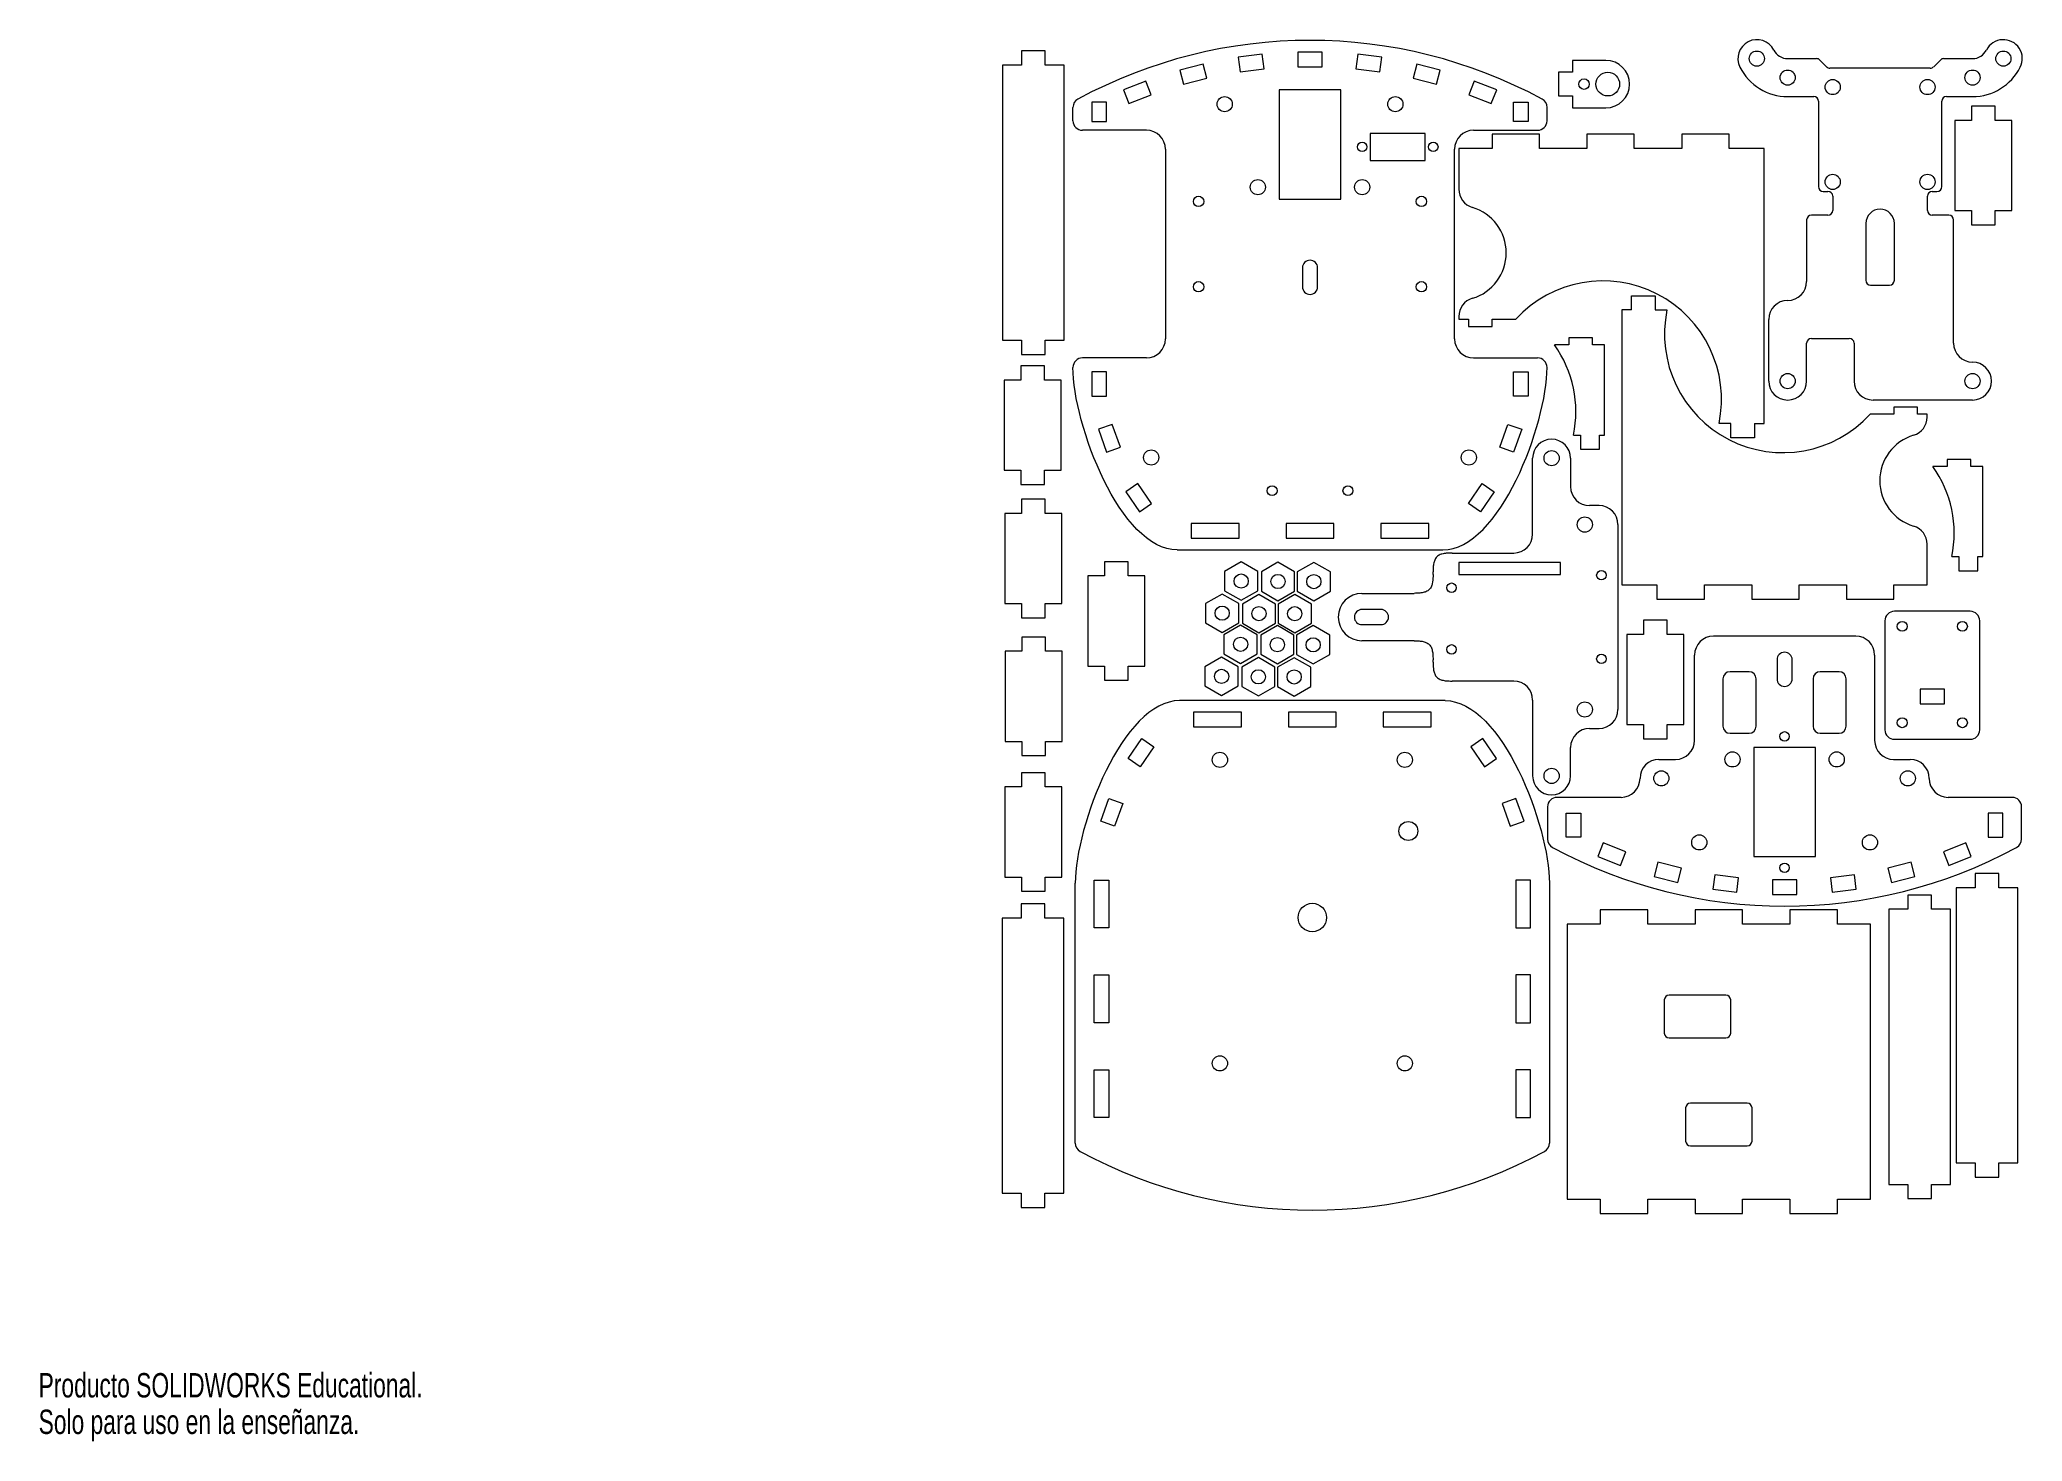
# Model space of a CAD drawing. Header units: millimetres. Extents: x 0 to 418, y 0 to 296.
import ezdxf

# ---------------------------------------------------------------- set-up
doc = ezdxf.new("R2010")
doc.units = ezdxf.units.MM
doc.styles.add('SLDTEXTSTYLE0', font='TXT', dxfattribs={"width": 0.7})

msp = doc.modelspace()

# ---------------------------------------------------------------- linework, layer by layer
at = {"color": 1, "linetype": 'Continuous', "lineweight": 18}
for p, q in [((207.34, 293.15), (207.34, 290.15)), ((212.34, 293.15), (207.34, 293.15)), ((212.34, 290.15), (212.34, 293.15)), ((270.75, 292.91), (265.65, 292.91)), ((265.65, 292.91), (265.65, 289.81)), ((270.75, 289.81), (270.75, 292.91)), ((203.34, 290.15), (203.34, 232.15)), ((207.34, 290.15), (203.34, 290.15)), ((216.34, 290.15), (212.34, 290.15)), ((216.34, 232.15), (216.34, 290.15)), ((245.67, 290.38), (240.73, 289.12)), ((240.73, 289.12), (241.5, 286.11)), ((246.44, 287.38), (245.67, 290.38)), ((258.13, 292.43), (253.07, 291.8)), ((253.07, 291.8), (253.46, 288.72)), ((253.46, 288.72), (258.52, 289.36)), ((258.52, 289.36), (258.13, 292.43)), ((265.65, 289.81), (270.75, 289.81)), ((278.27, 292.43), (277.88, 289.36)), ((277.88, 289.36), (282.94, 288.72)), ((283.33, 291.8), (278.27, 292.43)), ((282.94, 288.72), (283.33, 291.8)), ((290.73, 290.38), (289.96, 287.38)), ((295.67, 289.12), (290.73, 290.38)), ((294.9, 286.11), (295.67, 289.12)), ((320.6, 288.64), (320.6, 283.64)), ((323.6, 288.64), (320.6, 288.64)), ((323.6, 291.14), (323.6, 288.64)), ((330.6, 291.14), (323.6, 291.14)), ((368.96, 291.52), (375.05, 291.52)), ((377.17, 289.81), (375.76, 291.22)), ((399.05, 289.52), (377.88, 289.52)), ((401.17, 291.22), (399.76, 289.81)), ((401.88, 291.52), (407.96, 291.52)), ((233.56, 286.79), (228.82, 284.91)), ((228.82, 284.91), (229.96, 282.03)), ((234.7, 283.91), (233.56, 286.79)), ((241.5, 286.11), (246.44, 287.38)), ((261.7, 284.91), (261.7, 261.91)), ((274.7, 284.91), (261.7, 284.91)), ((274.7, 261.91), (274.7, 284.91)), ((289.96, 287.38), (294.9, 286.11)), ((302.84, 286.79), (301.7, 283.91)), ((307.58, 284.91), (302.84, 286.79)), ((306.44, 282.03), (307.58, 284.91)), ((218.2, 278.41), (218.2, 281.22)), ((222.15, 282.34), (222.15, 278.24)), ((225.25, 282.34), (222.15, 282.34)), ((225.25, 278.24), (225.25, 282.34)), ((229.96, 282.03), (234.7, 283.91)), ((301.7, 283.91), (306.44, 282.03)), ((311.15, 282.34), (314.25, 282.34)), ((311.15, 278.24), (311.15, 282.34)), ((314.25, 282.34), (314.25, 278.24)), ((318.2, 278.41), (318.2, 281.22)), ((320.6, 283.64), (323.6, 283.64)), ((323.6, 283.64), (323.6, 281.14)), ((323.6, 281.14), (330.6, 281.14)), ((368.96, 283.52), (374.46, 283.52)), ((375.46, 282.52), (375.46, 264.52)), ((401.46, 264.52), (401.46, 282.52)), ((402.46, 283.52), (407.96, 283.52)), ((407.74, 281.5), (407.74, 278.5)), ((412.74, 281.5), (407.74, 281.5)), ((412.74, 278.5), (412.74, 281.5)), ((233.7, 276.41), (220.2, 276.41)), ((222.15, 278.24), (225.25, 278.24)), ((302.7, 276.41), (316.2, 276.41)), ((314.25, 278.24), (311.15, 278.24)), ((404.24, 278.5), (404.24, 259.5)), ((407.74, 278.5), (404.24, 278.5)), ((416.24, 278.5), (412.74, 278.5)), ((416.24, 259.5), (416.24, 278.5)), ((237.7, 272.41), (237.7, 232.41)), ((292.5, 275.76), (280.9, 275.76)), ((280.9, 275.76), (280.9, 270.06)), ((292.5, 270.06), (292.5, 275.76)), ((298.7, 232.41), (298.7, 272.41)), ((306.6, 272.56), (299.6, 272.56)), ((299.6, 272.56), (299.6, 263.98)), ((306.6, 275.56), (306.6, 272.56)), ((316.6, 275.56), (306.6, 275.56)), ((316.6, 272.56), (316.6, 275.56)), ((326.6, 272.56), (316.6, 272.56)), ((326.6, 275.56), (326.6, 272.56)), ((336.6, 275.56), (326.6, 275.56)), ((336.6, 272.56), (336.6, 275.56)), ((346.6, 272.56), (336.6, 272.56)), ((346.6, 275.56), (346.6, 272.56)), ((356.6, 275.56), (346.6, 275.56)), ((356.6, 272.56), (356.6, 275.56)), ((363.98, 272.56), (356.6, 272.56)), ((363.98, 214.56), (363.98, 272.56)), ((280.9, 270.06), (292.5, 270.06)), ((376.46, 263.52), (377.46, 263.52)), ((399.46, 263.52), (400.46, 263.52)), ((261.7, 261.91), (274.7, 261.91)), ((378.46, 262.52), (378.46, 259.52)), ((398.46, 259.52), (398.46, 262.52)), ((404.24, 259.5), (407.74, 259.5)), ((407.74, 259.5), (407.74, 256.5)), ((412.74, 256.5), (412.74, 259.5)), ((412.74, 259.5), (416.24, 259.5)), ((372.96, 257.52), (372.96, 244.52)), ((377.46, 258.52), (373.96, 258.52)), ((385.46, 256.77), (385.46, 244.77)), ((391.46, 244.77), (391.46, 256.77)), ((402.96, 258.52), (399.46, 258.52)), ((403.96, 231.52), (403.96, 257.52)), ((407.74, 256.5), (412.74, 256.5)), ((266.6, 247.41), (266.6, 243.41)), ((269.8, 243.41), (269.8, 247.41)), ((386.46, 243.77), (390.46, 243.77)), ((334, 238.52), (334, 180.52)), ((336, 238.52), (334, 238.52)), ((336, 238.52), (336, 241.52)), ((336, 241.52), (341, 241.52)), ((341, 241.52), (341, 238.52)), ((341, 238.52), (343.5, 238.52)), ((299.6, 237.15), (299.6, 236.56)), ((299.6, 236.56), (301.6, 236.56)), ((301.6, 236.56), (301.6, 235.06)), ((301.6, 235.06), (306.6, 235.06)), ((306.6, 235.06), (306.6, 236.56)), ((306.6, 236.56), (311.6, 236.56)), ((364.96, 223.52), (364.96, 236.52)), ((203.34, 232.15), (207.34, 232.15)), ((207.34, 232.15), (207.34, 229.15)), ((212.34, 229.15), (212.34, 232.15)), ((212.34, 232.15), (216.34, 232.15)), ((322.79, 231.13), (319.79, 231.13)), ((322.79, 232.63), (322.79, 231.13)), ((327.79, 232.63), (322.79, 232.63)), ((327.79, 231.13), (327.79, 232.63)), ((330.29, 231.13), (327.79, 231.13)), ((330.29, 212.13), (330.29, 231.13)), ((372.96, 223.52), (372.96, 231.52)), ((373.96, 232.52), (381.96, 232.52)), ((382.96, 231.52), (382.96, 223.52)), ((207.19, 226.72), (207.19, 223.72)), ((212.19, 226.72), (207.19, 226.72)), ((207.34, 229.15), (212.34, 229.15)), ((212.19, 223.72), (212.19, 226.72)), ((233.7, 228.41), (220.2, 228.41)), ((302.7, 228.41), (316.2, 228.41)), ((203.69, 223.72), (203.69, 204.72)), ((207.19, 223.72), (203.69, 223.72)), ((215.69, 223.72), (212.19, 223.72)), ((215.69, 204.72), (215.69, 223.72)), ((222.15, 225.46), (222.15, 220.36)), ((225.25, 225.46), (222.15, 225.46)), ((225.25, 220.36), (225.25, 225.46)), ((311.15, 225.46), (314.25, 225.46)), ((311.15, 220.36), (311.15, 225.46)), ((314.25, 225.46), (314.25, 220.36)), ((222.15, 220.36), (225.25, 220.36)), ((314.25, 220.36), (311.15, 220.36)), ((407.96, 219.52), (386.96, 219.52)), ((391.38, 218.02), (391.38, 216.52)), ((396.38, 218.02), (391.38, 218.02)), ((396.38, 216.52), (396.38, 218.02)), ((226.48, 214.39), (223.56, 213.35)), ((223.56, 213.35), (225.27, 208.54)), ((228.19, 209.58), (226.48, 214.39)), ((308.22, 209.58), (309.93, 214.39)), ((309.93, 214.39), (312.85, 213.35)), ((312.85, 213.35), (311.14, 208.54)), ((356.98, 214.56), (354.48, 214.56)), ((356.98, 211.56), (356.98, 214.56)), ((361.98, 214.56), (363.98, 214.56)), ((361.98, 214.56), (361.98, 211.56)), ((391.38, 216.52), (386.38, 216.52)), ((398.38, 216.52), (396.38, 216.52)), ((398.38, 215.93), (398.38, 216.52)), ((225.27, 208.54), (228.19, 209.58)), ((311.14, 208.54), (308.22, 209.58)), ((323.79, 212.13), (325.29, 212.13)), ((325.29, 212.13), (325.29, 209.13)), ((325.29, 209.13), (329.29, 209.13)), ((329.29, 212.13), (330.29, 212.13)), ((329.29, 209.13), (329.29, 212.13)), ((361.98, 211.56), (356.98, 211.56)), ((315.16, 191.26), (315.16, 207.26)), ((323.16, 207.26), (323.16, 201.26)), ((402.6, 205.51), (399.6, 205.51)), ((402.6, 207.01), (402.6, 205.51)), ((407.6, 207.01), (402.6, 207.01)), ((407.6, 205.51), (407.6, 207.01)), ((410.1, 205.51), (407.6, 205.51)), ((410.1, 186.51), (410.1, 205.51)), ((203.69, 204.72), (207.19, 204.72)), ((207.19, 204.72), (207.19, 201.72)), ((207.19, 201.72), (212.19, 201.72)), ((212.19, 201.72), (212.19, 204.72)), ((212.19, 204.72), (215.69, 204.72)), ((231.89, 201.89), (229.34, 200.13)), ((234.78, 197.69), (231.89, 201.89)), ((301.62, 197.69), (304.52, 201.89)), ((304.52, 201.89), (307.07, 200.13)), ((207.34, 198.62), (207.34, 195.62)), ((212.34, 198.62), (207.34, 198.62)), ((212.34, 195.62), (212.34, 198.62)), ((229.34, 200.13), (232.23, 195.93)), ((232.23, 195.93), (234.78, 197.69)), ((304.17, 195.93), (301.62, 197.69)), ((307.07, 200.13), (304.17, 195.93)), ((329.16, 197.26), (327.16, 197.26)), ((203.84, 195.62), (203.84, 176.62)), ((207.34, 195.62), (203.84, 195.62)), ((215.84, 195.62), (212.34, 195.62)), ((215.84, 176.62), (215.84, 195.62)), ((253.25, 193.46), (243.15, 193.46)), ((243.15, 193.46), (243.15, 190.36)), ((253.25, 190.36), (253.25, 193.46)), ((263.15, 193.46), (263.15, 190.36)), ((273.25, 193.46), (263.15, 193.46)), ((273.25, 190.36), (273.25, 193.46)), ((283.15, 193.46), (283.15, 190.36)), ((293.25, 193.46), (283.15, 193.46)), ((293.25, 190.36), (293.25, 193.46)), ((333.16, 193.26), (333.16, 154.26)), ((243.15, 190.36), (253.25, 190.36)), ((263.15, 190.36), (273.25, 190.36)), ((283.15, 190.36), (293.25, 190.36)), ((398.38, 180.52), (398.38, 189.1)), ((224.84, 185.42), (224.84, 182.42)), ((229.84, 185.42), (224.84, 185.42)), ((229.84, 182.42), (229.84, 185.42)), ((240.2, 187.91), (296.2, 187.91)), ((253.68, 185.38), (250.18, 183.36)), ((257.18, 183.36), (253.68, 185.38)), ((261.44, 185.3), (257.94, 183.28)), ((264.94, 183.28), (261.44, 185.3)), ((269, 185.28), (265.5, 183.26)), ((272.5, 183.26), (269, 185.28)), ((298.16, 187.26), (311.16, 187.26)), ((321.06, 185.26), (299.56, 185.26)), ((299.56, 185.26), (299.56, 182.76)), ((321.06, 182.76), (321.06, 185.26)), ((403.6, 186.51), (405.1, 186.51)), ((405.1, 186.51), (405.1, 183.51)), ((409.1, 186.51), (410.1, 186.51)), ((409.1, 183.51), (409.1, 186.51)), ((221.34, 182.42), (221.34, 163.42)), ((224.84, 182.42), (221.34, 182.42)), ((233.34, 182.42), (229.84, 182.42)), ((233.34, 163.42), (233.34, 182.42)), ((250.18, 183.36), (250.18, 179.32)), ((257.18, 179.32), (257.18, 183.36)), ((257.94, 183.28), (257.94, 179.23)), ((264.94, 179.23), (264.94, 183.28)), ((265.5, 183.26), (265.5, 179.21)), ((272.5, 179.21), (272.5, 183.26)), ((294.16, 182.76), (294.16, 183.26)), ((299.56, 182.76), (321.06, 182.76)), ((334, 180.52), (341.38, 180.52)), ((341.38, 180.52), (341.38, 177.52)), ((351.38, 180.52), (361.38, 180.52)), ((351.38, 177.52), (351.38, 180.52)), ((361.38, 180.52), (361.38, 177.52)), ((371.38, 180.52), (381.38, 180.52)), ((371.38, 177.52), (371.38, 180.52)), ((381.38, 180.52), (381.38, 177.52)), ((391.38, 180.52), (398.38, 180.52)), ((391.38, 177.52), (391.38, 180.52)), ((405.1, 183.51), (409.1, 183.51)), ((203.84, 176.62), (207.34, 176.62)), ((207.34, 176.62), (207.34, 173.62)), ((212.34, 173.62), (212.34, 176.62)), ((212.34, 176.62), (215.84, 176.62)), ((249.67, 178.61), (246.17, 176.59)), ((246.17, 176.59), (246.17, 172.55)), ((253.17, 176.59), (249.67, 178.61)), ((250.18, 179.32), (253.68, 177.3)), ((253.17, 172.55), (253.17, 176.59)), ((253.68, 177.3), (257.18, 179.32)), ((257.43, 178.52), (253.93, 176.5)), ((253.93, 176.5), (253.93, 172.46)), ((260.93, 176.5), (257.43, 178.52)), ((257.94, 179.23), (261.44, 177.21)), ((260.93, 172.46), (260.93, 176.5)), ((261.44, 177.21), (264.94, 179.23)), ((264.98, 178.5), (261.48, 176.48)), ((261.48, 176.48), (261.48, 172.44)), ((268.48, 176.48), (264.98, 178.5)), ((265.5, 179.21), (269, 177.19)), ((268.48, 172.44), (268.48, 176.48)), ((269, 177.19), (272.5, 179.21)), ((279.16, 178.76), (290.16, 178.76)), ((341.38, 177.52), (351.38, 177.52)), ((361.38, 177.52), (371.38, 177.52)), ((381.38, 177.52), (391.38, 177.52)), ((207.34, 173.62), (212.34, 173.62)), ((246.17, 172.55), (249.67, 170.53)), ((249.67, 170.53), (253.17, 172.55)), ((253.55, 172.06), (250.05, 170.04)), ((257.05, 170.04), (253.55, 172.06)), ((253.93, 172.46), (257.43, 170.44)), ((257.43, 170.44), (260.93, 172.46)), ((261.31, 171.97), (257.81, 169.95)), ((264.81, 169.95), (261.31, 171.97)), ((261.48, 172.44), (264.98, 170.42)), ((264.98, 170.42), (268.48, 172.44)), ((268.87, 171.95), (265.37, 169.93)), ((272.37, 169.93), (268.87, 171.95)), ((283.16, 175.36), (279.16, 175.36)), ((279.16, 172.16), (283.16, 172.16)), ((338.54, 173.11), (338.54, 170.11)), ((343.54, 173.11), (338.54, 173.11)), ((343.54, 170.11), (343.54, 173.11)), ((389.47, 172.98), (389.47, 149.98)), ((407.47, 174.98), (391.47, 174.98)), ((409.47, 149.98), (409.47, 172.98)), ((207.39, 169.54), (207.39, 166.54)), ((212.39, 169.54), (207.39, 169.54)), ((212.39, 166.54), (212.39, 169.54)), ((250.05, 170.04), (250.05, 166)), ((257.05, 166), (257.05, 170.04)), ((257.81, 169.95), (257.81, 165.91)), ((264.81, 165.91), (264.81, 169.95)), ((265.37, 169.93), (265.37, 165.89)), ((272.37, 165.89), (272.37, 169.93)), ((290.16, 168.76), (279.16, 168.76)), ((335.04, 170.11), (335.04, 151.11)), ((338.54, 170.11), (335.04, 170.11)), ((347.04, 170.11), (343.54, 170.11)), ((347.04, 151.11), (347.04, 170.11)), ((383.31, 169.74), (353.31, 169.74)), ((203.89, 166.54), (203.89, 147.54)), ((207.39, 166.54), (203.89, 166.54)), ((215.89, 166.54), (212.39, 166.54)), ((215.89, 147.54), (215.89, 166.54)), ((221.34, 163.42), (224.84, 163.42)), ((224.84, 163.42), (224.84, 160.42)), ((229.84, 160.42), (229.84, 163.42)), ((229.84, 163.42), (233.34, 163.42)), ((249.54, 165.28), (246.04, 163.26)), ((246.04, 163.26), (246.04, 159.22)), ((253.04, 163.26), (249.54, 165.28)), ((250.05, 166), (253.55, 163.98)), ((253.04, 159.22), (253.04, 163.26)), ((253.55, 163.98), (257.05, 166)), ((257.3, 165.2), (253.8, 163.18)), ((253.8, 163.18), (253.8, 159.14)), ((260.8, 163.18), (257.3, 165.2)), ((257.81, 165.91), (261.31, 163.89)), ((260.8, 159.14), (260.8, 163.18)), ((261.31, 163.89), (264.81, 165.91)), ((264.85, 165.18), (261.35, 163.16)), ((261.35, 163.16), (261.35, 159.12)), ((268.35, 163.16), (264.85, 165.18)), ((265.37, 165.89), (268.87, 163.87)), ((268.35, 159.12), (268.35, 163.16)), ((268.87, 163.87), (272.37, 165.89)), ((294.16, 164.26), (294.16, 164.76)), ((349.31, 147.74), (349.31, 165.74)), ((366.71, 164.74), (366.71, 160.74)), ((369.91, 160.74), (369.91, 164.74)), ((387.31, 165.74), (387.31, 147.74)), ((224.84, 160.42), (229.84, 160.42)), ((246.04, 159.22), (249.54, 157.2)), ((249.54, 157.2), (253.04, 159.22)), ((253.8, 159.14), (257.3, 157.12)), ((257.3, 157.12), (260.8, 159.14)), ((261.35, 159.12), (264.85, 157.1)), ((264.85, 157.1), (268.35, 159.12)), ((311.16, 160.26), (298.16, 160.26)), ((355.31, 160.74), (355.31, 150.74)), ((360.81, 162.24), (356.81, 162.24)), ((362.31, 150.74), (362.31, 160.74)), ((374.31, 160.74), (374.31, 150.74)), ((379.81, 162.24), (375.81, 162.24)), ((381.31, 150.74), (381.31, 160.74)), ((296.69, 156.14), (240.69, 156.14)), ((315.16, 156.26), (315.16, 140.26)), ((396.92, 158.53), (396.92, 155.43)), ((402.02, 158.53), (396.92, 158.53)), ((396.92, 155.43), (402.02, 155.43)), ((402.02, 155.43), (402.02, 158.53)), ((253.74, 153.69), (243.64, 153.69)), ((243.64, 153.69), (243.64, 150.59)), ((243.64, 150.59), (253.74, 150.59)), ((253.74, 150.59), (253.74, 153.69)), ((273.74, 153.69), (263.64, 153.69)), ((263.64, 153.69), (263.64, 150.59)), ((263.64, 150.59), (273.74, 150.59)), ((273.74, 150.59), (273.74, 153.69)), ((283.64, 153.69), (283.64, 150.59)), ((293.74, 153.69), (283.64, 153.69)), ((283.64, 150.59), (293.74, 150.59)), ((293.74, 150.59), (293.74, 153.69)), ((335.04, 151.11), (338.54, 151.11)), ((338.54, 151.11), (338.54, 148.11)), ((343.54, 148.11), (343.54, 151.11)), ((343.54, 151.11), (347.04, 151.11)), ((203.89, 147.54), (207.39, 147.54)), ((207.39, 147.54), (207.39, 144.54)), ((212.39, 144.54), (212.39, 147.54)), ((212.39, 147.54), (215.89, 147.54)), ((229.83, 143.92), (232.72, 148.12)), ((232.72, 148.12), (235.27, 146.36)), ((304.66, 148.12), (302.11, 146.36)), ((307.56, 143.92), (304.66, 148.12)), ((327.16, 150.26), (329.16, 150.26)), ((338.54, 148.11), (343.54, 148.11)), ((356.81, 149.24), (360.81, 149.24)), ((375.81, 149.24), (379.81, 149.24)), ((391.47, 147.98), (407.47, 147.98)), ((207.39, 144.54), (212.39, 144.54)), ((232.38, 142.16), (229.83, 143.92)), ((235.27, 146.36), (232.38, 142.16)), ((302.11, 146.36), (305.01, 142.16)), ((305.01, 142.16), (307.56, 143.92)), ((323.16, 140.26), (323.16, 146.26)), ((341.81, 143.74), (345.31, 143.74)), ((374.81, 146.24), (361.81, 146.24)), ((361.81, 146.24), (361.81, 123.24)), ((374.81, 123.24), (374.81, 146.24)), ((391.31, 143.74), (394.81, 143.74)), ((207.33, 140.93), (207.33, 137.93)), ((212.33, 140.93), (207.33, 140.93)), ((212.33, 137.93), (212.33, 140.93)), ((203.83, 137.93), (203.83, 118.93)), ((207.33, 137.93), (203.83, 137.93)), ((215.83, 137.93), (212.33, 137.93)), ((215.83, 118.93), (215.83, 137.93)), ((224.05, 130.7), (225.76, 135.5)), ((225.76, 135.5), (228.68, 134.46)), ((228.68, 134.46), (226.97, 129.66)), ((311.63, 135.5), (308.71, 134.46)), ((308.71, 134.46), (310.42, 129.66)), ((313.34, 130.7), (311.63, 135.5)), ((333.81, 135.74), (320.31, 135.74)), ((416.31, 135.74), (402.81, 135.74)), ((226.97, 129.66), (224.05, 130.7)), ((310.42, 129.66), (313.34, 130.7)), ((318.31, 133.74), (318.31, 126.93)), ((322.26, 132.41), (325.36, 132.41)), ((322.26, 127.31), (322.26, 132.41)), ((325.36, 132.41), (325.36, 127.31)), ((414.36, 132.41), (411.26, 132.41)), ((411.26, 132.41), (411.26, 127.31)), ((414.36, 127.31), (414.36, 132.41)), ((418.31, 126.93), (418.31, 133.74)), ((325.36, 127.31), (322.26, 127.31)), ((330.07, 126.12), (328.93, 123.24)), ((334.81, 124.25), (330.07, 126.12)), ((406.55, 126.12), (401.8, 124.25)), ((407.69, 123.24), (406.55, 126.12)), ((411.26, 127.31), (414.36, 127.31)), ((328.93, 123.24), (333.67, 121.36)), ((333.67, 121.36), (334.81, 124.25)), ((341.6, 122.04), (340.83, 119.04)), ((346.54, 120.77), (341.6, 122.04)), ((361.81, 123.24), (374.81, 123.24)), ((395.01, 122.04), (390.07, 120.77)), ((395.78, 119.04), (395.01, 122.04)), ((401.8, 124.25), (402.94, 121.36)), ((402.94, 121.36), (407.69, 123.24)), ((203.83, 118.93), (207.33, 118.93)), ((207.33, 118.93), (207.33, 115.93)), ((212.33, 115.93), (212.33, 118.93)), ((212.33, 118.93), (215.83, 118.93)), ((218.69, 62.83), (218.69, 117.64)), ((222.64, 108.2), (222.64, 118.3)), ((222.64, 118.3), (225.74, 118.3)), ((225.74, 118.3), (225.74, 108.2)), ((314.74, 118.3), (311.64, 118.3)), ((311.64, 118.3), (311.64, 108.2)), ((314.74, 108.2), (314.74, 118.3)), ((318.69, 117.64), (318.69, 62.83)), ((340.83, 119.04), (345.77, 117.77)), ((345.77, 117.77), (346.54, 120.77)), ((353.56, 119.43), (353.18, 116.36)), ((358.62, 118.79), (353.56, 119.43)), ((358.24, 115.72), (358.62, 118.79)), ((365.76, 118.34), (365.76, 115.24)), ((370.86, 118.34), (365.76, 118.34)), ((370.86, 115.24), (370.86, 118.34)), ((383.05, 119.43), (377.99, 118.79)), ((377.99, 118.79), (378.38, 115.72)), ((383.44, 116.36), (383.05, 119.43)), ((390.07, 120.77), (390.84, 117.77)), ((390.84, 117.77), (395.78, 119.04)), ((408.51, 119.67), (408.51, 116.67)), ((413.51, 119.67), (408.51, 119.67)), ((413.51, 116.67), (413.51, 119.67)), ((207.24, 113.27), (207.24, 110.27)), ((212.24, 113.27), (207.24, 113.27)), ((207.33, 115.93), (212.33, 115.93)), ((212.24, 110.27), (212.24, 113.27)), ((353.18, 116.36), (358.24, 115.72)), ((365.76, 115.24), (370.86, 115.24)), ((378.38, 115.72), (383.44, 116.36)), ((394.28, 115.13), (394.28, 112.13)), ((399.28, 115.13), (394.28, 115.13)), ((399.28, 112.13), (399.28, 115.13)), ((404.51, 116.67), (404.51, 58.67)), ((408.51, 116.67), (404.51, 116.67)), ((417.51, 116.67), (413.51, 116.67)), ((417.51, 58.67), (417.51, 116.67)), ((203.24, 110.27), (203.24, 52.27)), ((207.24, 110.27), (203.24, 110.27)), ((216.24, 110.27), (212.24, 110.27)), ((216.24, 52.27), (216.24, 110.27)), ((322.44, 109.01), (322.44, 51.01)), ((329.44, 109.01), (322.44, 109.01)), ((329.44, 112.01), (329.44, 109.01)), ((339.44, 112.01), (329.44, 112.01)), ((339.44, 109.01), (339.44, 112.01)), ((349.44, 109.01), (339.44, 109.01)), ((349.44, 112.01), (349.44, 109.01)), ((359.44, 112.01), (349.44, 112.01)), ((359.44, 109.01), (359.44, 112.01)), ((369.44, 109.01), (359.44, 109.01)), ((369.44, 112.01), (369.44, 109.01)), ((379.44, 112.01), (369.44, 112.01)), ((379.44, 109.01), (379.44, 112.01)), ((386.44, 109.01), (379.44, 109.01)), ((386.44, 51.01), (386.44, 109.01)), ((390.28, 112.13), (390.28, 54.13)), ((394.28, 112.13), (390.28, 112.13)), ((403.28, 112.13), (399.28, 112.13)), ((403.28, 54.13), (403.28, 112.13)), ((225.74, 108.2), (222.64, 108.2)), ((311.64, 108.2), (314.74, 108.2)), ((222.64, 88.2), (222.64, 98.3)), ((222.64, 98.3), (225.74, 98.3)), ((225.74, 98.3), (225.74, 88.2)), ((314.74, 98.3), (311.64, 98.3)), ((311.64, 98.3), (311.64, 88.2)), ((314.74, 88.2), (314.74, 98.3)), ((342.94, 93.01), (342.94, 86.01)), ((355.94, 94.01), (343.94, 94.01)), ((356.94, 86.01), (356.94, 93.01)), ((225.74, 88.2), (222.64, 88.2)), ((311.64, 88.2), (314.74, 88.2)), ((343.94, 85.01), (355.94, 85.01)), ((222.64, 78.3), (225.74, 78.3)), ((222.64, 68.2), (222.64, 78.3)), ((225.74, 78.3), (225.74, 68.2)), ((314.74, 78.3), (311.64, 78.3)), ((311.64, 78.3), (311.64, 68.2)), ((314.74, 68.2), (314.74, 78.3)), ((360.44, 71.26), (348.44, 71.26)), ((225.74, 68.2), (222.64, 68.2)), ((311.64, 68.2), (314.74, 68.2)), ((347.44, 70.26), (347.44, 63.26)), ((361.44, 63.26), (361.44, 70.26)), ((348.44, 62.26), (360.44, 62.26)), ((404.51, 58.67), (408.51, 58.67)), ((408.51, 58.67), (408.51, 55.67)), ((413.51, 55.67), (413.51, 58.67)), ((413.51, 58.67), (417.51, 58.67)), ((408.51, 55.67), (413.51, 55.67)), ((203.24, 52.27), (207.24, 52.27)), ((207.24, 52.27), (207.24, 49.27)), ((212.24, 49.27), (212.24, 52.27)), ((212.24, 52.27), (216.24, 52.27)), ((322.44, 51.01), (329.44, 51.01)), ((329.44, 51.01), (329.44, 48.01)), ((339.44, 51.01), (349.44, 51.01)), ((339.44, 48.01), (339.44, 51.01)), ((349.44, 51.01), (349.44, 48.01)), ((359.44, 51.01), (369.44, 51.01)), ((359.44, 48.01), (359.44, 51.01)), ((369.44, 51.01), (369.44, 48.01)), ((379.44, 51.01), (386.44, 51.01)), ((379.44, 48.01), (379.44, 51.01)), ((390.28, 54.13), (394.28, 54.13)), ((394.28, 54.13), (394.28, 51.13)), ((394.28, 51.13), (399.28, 51.13)), ((399.28, 51.13), (399.28, 54.13)), ((399.28, 54.13), (403.28, 54.13)), ((207.24, 49.27), (212.24, 49.27)), ((329.44, 48.01), (339.44, 48.01)), ((349.44, 48.01), (359.44, 48.01)), ((369.44, 48.01), (379.44, 48.01))]:
    msp.add_line(p, q, dxfattribs=at)
for centre, radius in [((362.46, 291.52), 1.6), ((414.46, 291.52), 1.6), ((331, 286.14), 2.5), ((368.96, 287.52), 1.6), ((407.96, 287.52), 1.6), ((326, 286.14), 1.1), ((378.46, 285.52), 1.6), ((398.46, 285.52), 1.6), ((250.2, 281.91), 1.6), ((286.2, 281.91), 1.6), ((279.2, 272.91), 1), ((294.2, 272.91), 1), ((257.2, 264.41), 1.6), ((279.2, 264.41), 1.6), ((378.46, 265.52), 1.6), ((398.46, 265.52), 1.6), ((244.7, 261.41), 1.1), ((291.7, 261.41), 1.1), ((244.7, 243.41), 1.1), ((291.7, 243.41), 1.1), ((368.96, 223.52), 1.6), ((407.96, 223.52), 1.6), ((234.7, 207.41), 1.6), ((301.7, 207.41), 1.6), ((319.16, 207.26), 1.6), ((260.2, 200.41), 1.05), ((276.2, 200.41), 1.05), ((326.16, 193.26), 1.6), ((253.68, 181.34), 1.5), ((261.44, 181.26), 1.5), ((269, 181.24), 1.5), ((298.06, 179.94), 1), ((329.66, 182.58), 1), ((249.67, 174.57), 1.5), ((257.43, 174.48), 1.5), ((264.98, 174.46), 1.5), ((393.12, 171.8), 1.05), ((405.82, 171.8), 1.05), ((253.55, 168.02), 1.5), ((261.31, 167.93), 1.5), ((268.87, 167.91), 1.5), ((298.06, 166.94), 1), ((329.66, 164.94), 1), ((249.54, 161.24), 1.5), ((257.3, 161.16), 1.5), ((264.85, 161.14), 1.5), ((326.16, 154.26), 1.6), ((393.12, 151.48), 1.05), ((405.82, 151.48), 1.05), ((368.31, 148.59), 1), ((249.19, 143.64), 1.6), ((288.19, 143.64), 1.6), ((357.31, 143.74), 1.6), ((379.31, 143.74), 1.6), ((319.16, 140.26), 1.6), ((342.31, 139.74), 1.6), ((394.31, 139.74), 1.6), ((288.94, 128.64), 2), ((350.31, 126.24), 1.6), ((386.31, 126.24), 1.6), ((368.31, 120.89), 1), ((268.69, 110.39), 3), ((249.19, 79.64), 1.6), ((288.19, 79.64), 1.6)]:
    msp.add_circle(centre, radius, dxfattribs=at)
for centre, radius, start, end in [((268.2, 192.36), 103, 61.6245, 118.3755), ((362.46, 291.52), 4, 26.785, 206.785), ((368.96, 294.8), 3.28, 206.785, 270), ((407.96, 294.8), 3.28, 270, 333.215), ((414.46, 291.52), 4, 333.215, 153.215), ((330.6, 286.14), 5, 0, 90), ((368.96, 294.8), 11.28, 206.785, 270), ((375.05, 290.52), 1, 45, 90), ((377.88, 290.52), 1, 225, 270), ((399.05, 290.52), 1, 270, 315), ((401.88, 290.52), 1, 90, 135), ((407.96, 294.8), 11.28, 270, 333.215), ((330.6, 286.14), 5, 270, 0), ((220.2, 281.22), 2, 118.3755, 180), ((316.2, 281.22), 2, 0, 61.6245), ((374.46, 282.52), 1, 0, 90), ((402.46, 282.52), 1, 90, 180), ((220.2, 278.41), 2, 180, 270), ((233.7, 272.41), 4, 0, 90), ((302.7, 272.41), 4, 90, 180), ((316.2, 278.41), 2, 270, 0), ((303.6, 263.98), 4, 180, 253.3985), ((376.46, 264.52), 1, 180, 270), ((377.46, 262.52), 1, 0, 90), ((399.46, 262.52), 1, 90, 180), ((400.46, 264.52), 1, 270, 0), ((299.6, 250.56), 10, 286.6015, 73.3985), ((377.46, 259.52), 1, 270, 0), ((388.46, 256.77), 3, 0, 180), ((399.46, 259.52), 1, 180, 270), ((373.96, 257.52), 1, 90, 180), ((402.96, 257.52), 1, 0, 90), ((268.2, 247.41), 1.6, 0, 180), ((268.2, 243.41), 1.6, 180, 0), ((330, 219.64), 25, 348.2844, 137.3945), ((368.96, 244.52), 4, 270, 0), ((386.46, 244.77), 1, 180, 270), ((390.46, 244.77), 1, 270, 0), ((303.6, 237.15), 4, 106.6015, 180), ((367.98, 233.44), 25, 168.2844, 317.3945), ((368.96, 236.52), 4, 90, 180), ((233.7, 232.41), 4, 270, 0), ((302.7, 232.41), 4, 180, 270), ((299.78, 217), 24.5, 348.5444, 35.2329), ((373.96, 231.52), 1, 90, 180), ((381.96, 231.52), 1, 0, 90), ((407.96, 231.52), 4, 180, 270), ((220.2, 226.41), 2, 90, 180), ((316.2, 226.41), 2, 0, 90), ((407.96, 223.52), 4, 0, 90), ((368.96, 223.52), 4, 180, 270), ((368.96, 223.52), 4, 270, 0), ((386.96, 223.52), 4, 180, 270), ((407.96, 223.52), 4, 270, 0), ((394.38, 215.93), 4, 286.6015, 0), ((319.16, 207.26), 4, 90, 180), ((319.16, 207.26), 4, 0, 90), ((398.38, 202.52), 10, 106.6015, 253.3985), ((379.59, 191.37), 24.5, 348.5444, 35.2329), ((327.16, 201.26), 4, 180, 270), ((329.16, 193.26), 4, 0, 90), ((394.38, 189.1), 4, 0, 73.3985), ((311.16, 191.26), 4, 270, 0), ((279.16, 173.76), 5, 90, 180), ((279.16, 173.76), 5, 180, 270), ((279.16, 173.76), 1.6, 90, 270), ((283.16, 173.76), 1.6, 270, 90), ((391.47, 172.98), 2, 90, 180), ((407.47, 172.98), 2, 0, 90), ((353.31, 165.74), 4, 90, 180), ((383.31, 165.74), 4, 0, 90), ((368.31, 164.74), 1.6, 0, 180), ((311.16, 156.26), 4, 0, 90), ((356.81, 160.74), 1.5, 90, 180), ((360.81, 160.74), 1.5, 0, 90), ((368.31, 160.74), 1.6, 180, 0), ((375.81, 160.74), 1.5, 90, 180), ((379.81, 160.74), 1.5, 0, 90), ((329.16, 154.26), 4, 270, 0), ((356.81, 150.74), 1.5, 180, 270), ((360.81, 150.74), 1.5, 270, 0), ((375.81, 150.74), 1.5, 180, 270), ((379.81, 150.74), 1.5, 270, 0), ((327.16, 146.26), 4, 90, 180), ((345.31, 147.74), 4, 270, 0), ((391.31, 147.74), 4, 180, 270), ((391.47, 149.98), 2, 180, 270), ((407.47, 149.98), 2, 270, 0), ((341.81, 139.74), 4, 90, 180), ((394.81, 139.74), 4, 0, 90), ((319.16, 140.26), 4, 180, 270), ((319.16, 140.26), 4, 270, 0), ((333.81, 139.74), 4, 270, 0), ((402.81, 139.74), 4, 180, 270), ((320.31, 133.74), 2, 90, 180), ((416.31, 133.74), 2, 0, 90), ((320.31, 126.93), 2, 180, 241.6245), ((416.31, 126.93), 2, 298.3755, 0), ((368.31, 215.79), 103, 241.6245, 298.3755), ((343.94, 93.01), 1, 90, 180), ((355.94, 93.01), 1, 0, 90), ((343.94, 86.01), 1, 180, 270), ((355.94, 86.01), 1, 270, 0), ((348.44, 70.26), 1, 90, 180), ((360.44, 70.26), 1, 0, 90), ((220.69, 62.83), 2, 180, 241.6245), ((316.69, 62.83), 2, 298.3755, 0), ((348.44, 63.26), 1, 180, 270), ((360.44, 63.26), 1, 270, 0), ((268.69, 151.69), 103, 241.6245, 298.3755)]:
    msp.add_arc(centre, radius, start, end, dxfattribs=at)
for points in [[(240.2, 187.91), (228.2, 187.91), (218.2, 214.41), (218.2, 226.41)], [(296.2, 187.91), (308.2, 187.91), (318.2, 214.41), (318.2, 226.41)], [(240.69, 156.14), (228.69, 156.14), (218.69, 129.64), (218.69, 117.64)], [(296.69, 156.14), (308.69, 156.14), (318.69, 129.64), (318.69, 117.64)]]:
    msp.add_open_spline(points, degree=3, dxfattribs=at)
for points, knots in [([(298.16, 187.26), (298.03, 187.26), (297.77, 187.26), (297.41, 187.25), (297.07, 187.22), (296.76, 187.19), (296.42, 187.14), (296.05, 187.06), (295.64, 186.93), (295.27, 186.73), (294.94, 186.47), (294.68, 186.14), (294.49, 185.77), (294.36, 185.37), (294.26, 184.93), (294.2, 184.44), (294.16, 183.87), (294.16, 183.48), (294.16, 183.26)], [0, 0, 0, 0, 0.0578713, 0.1117858, 0.1617882, 0.2079346, 0.2502965, 0.3164799, 0.375453, 0.4400634, 0.5006057, 0.5609333, 0.6255218, 0.6842225, 0.7502433, 0.8227621, 0.9059275, 1, 1, 1, 1]), ([(294.16, 182.76), (294.16, 182.63), (294.15, 182.38), (294.14, 182.02), (294.12, 181.68), (294.08, 181.37), (294.03, 181.03), (293.95, 180.66), (293.82, 180.25), (293.63, 179.88), (293.36, 179.55), (293.04, 179.29), (292.66, 179.1), (292.26, 178.97), (291.82, 178.87), (291.33, 178.81), (290.77, 178.77), (290.37, 178.77), (290.16, 178.76)], [0, 0, 0, 0, 0.0578883, 0.1118113, 0.1618136, 0.2079516, 0.2502967, 0.3165175, 0.3754532, 0.4400994, 0.5006061, 0.5609724, 0.6255222, 0.6842645, 0.7502435, 0.8227857, 0.905951, 1, 1, 1, 1]), ([(290.16, 168.76), (290.29, 168.76), (290.54, 168.76), (290.9, 168.75), (291.24, 168.72), (291.55, 168.69), (291.89, 168.64), (292.26, 168.56), (292.67, 168.42), (293.04, 168.23), (293.37, 167.97), (293.63, 167.64), (293.82, 167.27), (293.95, 166.87), (294.05, 166.43), (294.11, 165.94), (294.15, 165.37), (294.15, 164.98), (294.16, 164.76)], [0, 0, 0, 0, 0.057888, 0.111811, 0.161814, 0.207952, 0.250297, 0.316517, 0.375453, 0.440099, 0.500606, 0.560972, 0.625522, 0.684264, 0.750243, 0.822786, 0.905951, 1, 1, 1, 1]), ([(294.16, 164.26), (294.16, 164.13), (294.16, 163.88), (294.17, 163.52), (294.2, 163.18), (294.23, 162.87), (294.28, 162.53), (294.36, 162.16), (294.49, 161.75), (294.69, 161.38), (294.95, 161.05), (295.28, 160.79), (295.65, 160.6), (296.05, 160.47), (296.49, 160.37), (296.98, 160.31), (297.55, 160.27), (297.94, 160.27), (298.16, 160.26)], [0, 0, 0, 0, 0.057871, 0.111786, 0.161788, 0.207935, 0.250297, 0.31648, 0.375453, 0.440063, 0.500606, 0.560933, 0.625522, 0.684223, 0.750243, 0.822762, 0.905928, 1, 1, 1, 1])]:
    msp.add_open_spline(points, degree=3, knots=knots, dxfattribs=at)

# ---------------------------------------------------------------- texts
at = {"color": 7, "linetype": 'Continuous', "char_height": 5.1381, "attachment_point": 1, "style": 'SLDTEXTSTYLE0'}
for s, insert in [('Producto SOLIDWORKS Educational.', (0, 14.33)), ('Solo para uso en la enseñanza.', (0, 6.62))]:
    msp.add_mtext(s, dxfattribs=dict(at, insert=insert))

doc.saveas('drawing.dxf')
